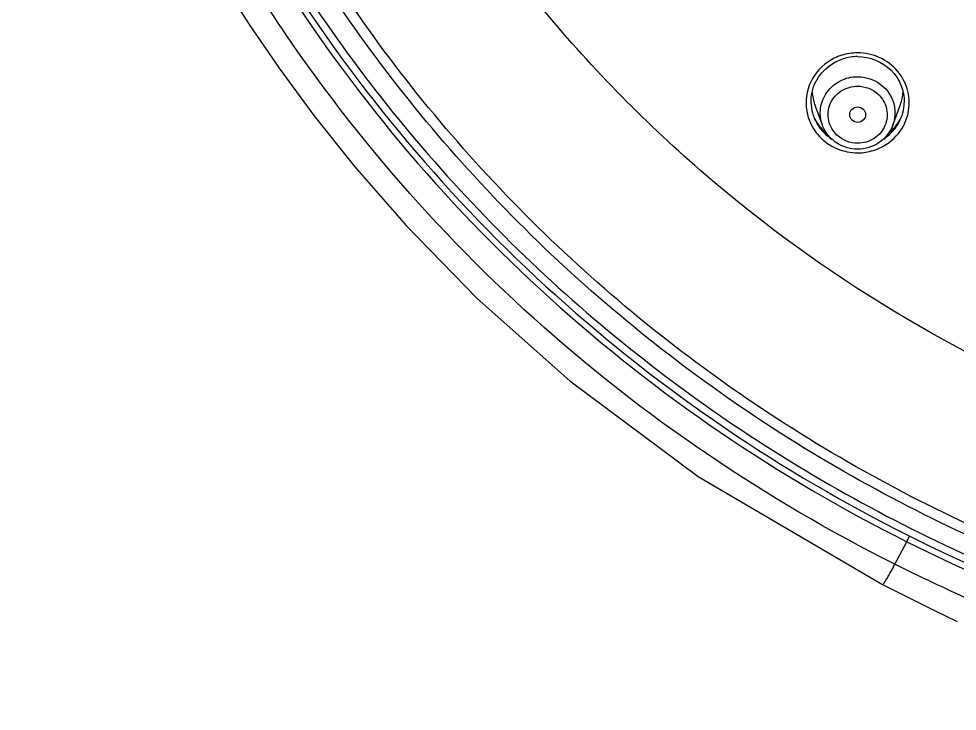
# Model space of a CAD drawing. Extents: x 1777 to 3131, y 3495 to 4487.
# Drawn here: x 2219.68 to 2255.37, y 4042.23 to 4068.55 of the extents above; entities that cross this region are included whole.
import ezdxf

# ---------------------------------------------------------------- set-up
doc = ezdxf.new("R2010")
doc.units = 0
doc.header["$LTSCALE"] = 30
doc.header["$MEASUREMENT"] = 0
for name, color, linetype in [('F3A55-R01_DXF_CONTINUOUS_LINE', 7, 'CONTINUOUS'), ('F3A55-R02_DXF_CONTINUOUS_LINE', 7, 'CONTINUOUS'), ('F3A55-R05_DXF_CONTINUOUS_LINE', 7, 'CONTINUOUS')]:
    doc.layers.add(name, color=color, linetype=linetype)

msp = doc.modelspace()

# ---------------------------------------------------------------- linework, layer by layer
at = {"layer": 'F3A55-R01_DXF_CONTINUOUS_LINE', "color": 9, "linetype": 'Continuous'}
msp.add_line((2253.003, 4047.818, 0), (2253.458, 4048.672, 0), dxfattribs=at)
at = {"layer": 'F3A55-R01_DXF_CONTINUOUS_LINE', "color": 7, "linetype": 'Continuous', "elevation": 0}
for points in [[(2220.923, 4084.676), (2221.137, 4083.951), (2221.384, 4083.151), (2221.663, 4082.294), (2221.97, 4081.395), (2222.305, 4080.468), (2222.669, 4079.51), (2223.069, 4078.512), (2223.511, 4077.465), (2224.001, 4076.365), (2224.545, 4075.21), (2225.151, 4073.992), (2225.829, 4072.706), (2226.594, 4071.342), (2227.46, 4069.89), (2228.448, 4068.339), (2229.583, 4066.676), (2230.91, 4064.871), (2232.459, 4062.928), (2234.413, 4060.69), (2237.119, 4057.92), (2240.639, 4054.785), (2245.519, 4051.146), (2252.528, 4047.051)], [(2252.528, 4047.051), (2253.248, 4046.691), (2254.462, 4046.088), (2255.374, 4045.634)]]:
    msp.add_lwpolyline(points, dxfattribs=at)
at = {"layer": 'F3A55-R01_DXF_CONTINUOUS_LINE', "color": 9, "linetype": 'Continuous'}
msp.add_arc((2281.198, 4104.242, 0), 61.869, 243.45547, 267.72469, dxfattribs=at)
for points, knots in [([(2220.685, 4101.175, 0), (2220.642, 4095.809, 0), (2222.107, 4084.978, 0), (2228.78, 4069.996, 0), (2239.394, 4057.348, 0), (2248.552, 4051.121, 0), (2253.458, 4048.672, 0)], [0, 0, 0, 0, 0.2476, 0.496346, 0.747064, 1, 1, 1, 1]), ([(2253.003, 4047.818, 0), (2248.054, 4050.294, 0), (2238.8, 4056.562, 0), (2228.052, 4069.299, 0), (2221.237, 4084.385, 0), (2219.691, 4095.306, 0), (2219.683, 4100.723, 0)], [0, 0, 0, 0, 0.252922, 0.503646, 0.752401, 1, 1, 1, 1]), ([(2220.883, 4100.761, 0), (2220.885, 4095.45, 0), (2222.411, 4084.744, 0), (2229.088, 4069.953, 0), (2239.627, 4057.47, 0), (2248.695, 4051.317, 0), (2253.549, 4048.894, 0)], [0, 0, 0, 0, 0.247597, 0.496354, 0.747078, 1, 1, 1, 1]), ([(2253.458, 4048.672, 0), (2253.481, 4048.716, 0), (2253.512, 4048.789, 0), (2253.549, 4048.864, 0), (2253.549, 4048.894, 0)], [0, 0, 0, 0, 0.624837, 1, 1, 1, 1]), ([(2253.458, 4048.672, 0), (2257.362, 4046.717, 0), (2265.637, 4043.656, 0), (2274.366, 4042.397, 0), (2278.743, 4042.228, 0)], [0, 0, 0, 0, 0.499179, 1, 1, 1, 1]), ([(2252.528, 4047.051, 0), (2252.553, 4047.036, 0), (2252.632, 4047.174, 0), (2252.726, 4047.301, 0), (2252.863, 4047.559, 0), (2252.955, 4047.728, 0), (2253.003, 4047.818, 0)], [0, 0, 0, 0, 0.096125, 0.347804, 0.66464, 1, 1, 1, 1])]:
    msp.add_open_spline(points, degree=3, knots=knots, dxfattribs=at)
msp.add_open_spline([(2255.879, 4046.449, 0), (2254.914, 4046.892, 0), (2253.952, 4047.342, 0), (2253.002, 4047.817, 0)], degree=3, dxfattribs=at)
at = {"layer": 'F3A55-R02_DXF_CONTINUOUS_LINE', "color": 9, "linetype": 'Continuous'}
for centre, radius, start, end in [((2251.586, 4065.238, 0), 2.02, 98.7151, 116.0871), ((2251.586, 4065.228, 0), 2.03, 90.0145, 98.682), ((2251.485, 4065.361, 0), 1.862, 185.2102, 202.5484), ((2251.675, 4065.367, 0), 1.876, 330.26, 347.5483), ((2251.505, 4065.372, 0), 1.885, 202.6166, 213.8624), ((2251.518, 4065.425, 0), 1.709, 200.4537, 216.88), ((2251.654, 4065.425, 0), 1.709, 323.1362, 339.5625), ((2251.519, 4065.381, 0), 1.902, 213.854, 219.8035), ((2251.664, 4065.374, 0), 1.888, 324.839, 330.2324), ((2251.562, 4065.467, 0), 1.77, 234.8788, 237.9224), ((2251.61, 4065.467, 0), 1.77, 302.0922, 305.1373), ((2251.586, 4065.486, 0), 2.03, 270.0145, 278.682), ((2251.586, 4065.476, 0), 2.02, 278.7151, 296.0871)]:
    msp.add_arc(centre, radius, start, end, dxfattribs=at)
at = {"layer": 'F3A55-R02_DXF_CONTINUOUS_LINE', "color": 7, "linetype": 'Continuous'}
for centre, radius, start, end in [((2251.588, 4065.271, 0), 1.844, 90.0545, 107.5744), ((2251.457, 4065.405, 0), 1.645, 181.4713, 184.8665), ((2251.484, 4065.408, 0), 1.671, 184.887, 198.4233), ((2251.688, 4065.408, 0), 1.671, 341.5932, 355.1287), ((2251.715, 4065.405, 0), 1.645, 355.1493, 358.537), ((2251.462, 4065.401, 0), 1.648, 198.4463, 200.3758), ((2251.498, 4065.541, 0), 1.731, 202.4826, 204.2406), ((2251.674, 4065.541, 0), 1.731, 335.7755, 337.534), ((2251.71, 4065.401, 0), 1.648, 339.6404, 341.5703), ((2251.518, 4065.551, 0), 1.752, 204.2668, 216.8864), ((2251.548, 4065.576, 0), 1.792, 216.9604, 230.4715), ((2251.624, 4065.576, 0), 1.792, 309.5446, 323.0558), ((2251.655, 4065.551, 0), 1.752, 323.1297, 335.7493)]:
    msp.add_arc(centre, radius, start, end, dxfattribs=at)
for points, knots in [([(2221.177, 4100.783, 0), (2221.177, 4097.082, 0), (2221.914, 4089.653, 0), (2225.185, 4078.938, 0), (2230.5, 4069.022, 0), (2237.661, 4060.27, 0), (2246.405, 4053, 0), (2256.413, 4047.473, 0), (2267.315, 4043.889, 0), (2274.923, 4042.88, 0), (2278.737, 4042.729, 0)], [0, 0, 0, 0, 0.123095, 0.24647, 0.370378, 0.494979, 0.620337, 0.746403, 0.873029, 1, 1, 1, 1]), ([(2251.586, 4067.115, 0), (2252.043, 4067.115, 0), (2252.987, 4066.753, 0), (2253.37, 4065.807, 0), (2253.359, 4065.363, 0)], [0, 0, 0, 0, 0.507035, 1, 1, 1, 1]), ([(2249.813, 4065.363, 0), (2249.807, 4065.633, 0), (2249.932, 4066.191, 0), (2250.308, 4066.62, 0), (2250.531, 4066.779, 0)], [0, 0, 0, 0, 0.496276, 1, 1, 1, 1])]:
    msp.add_open_spline(points, degree=3, knots=knots, dxfattribs=at)
at = {"layer": 'F3A55-R02_DXF_CONTINUOUS_LINE', "color": 9, "linetype": 'Continuous'}
for points, knots in [([(2278.392, 4043.414, 0), (2274.653, 4043.585, 0), (2267.2, 4044.617, 0), (2256.531, 4048.186, 0), (2246.744, 4053.645, 0), (2238.199, 4060.802, 0), (2231.203, 4069.399, 0), (2226.014, 4079.128, 0), (2222.822, 4089.631, 0), (2222.102, 4096.912, 0), (2222.102, 4100.539, 0)], [0, 0, 0, 0, 0.127002, 0.253651, 0.379731, 0.50509, 0.629684, 0.753576, 0.876929, 1, 1, 1, 1]), ([(2278.304, 4043.802, 0), (2274.597, 4043.978, 0), (2267.207, 4045.015, 0), (2256.631, 4048.569, 0), (2246.933, 4053.995, 0), (2238.465, 4061.101, 0), (2231.535, 4069.632, 0), (2226.395, 4079.283, 0), (2223.232, 4089.701, 0), (2222.52, 4096.922, 0), (2222.519, 4100.518, 0)], [0, 0, 0, 0, 0.127002, 0.25365, 0.379728, 0.505086, 0.629679, 0.753572, 0.876927, 1, 1, 1, 1]), ([(2278.209, 4049.685, 0), (2272.304, 4050.004, 0), (2260.554, 4052.568, 0), (2247.725, 4060.318, 0), (2239.485, 4068.691, 0), (2234.469, 4075.882, 0), (2230.764, 4083.78, 0), (2229.233, 4089.386, 0), (2228.716, 4092.223, 0)], [0, 0, 0, 0, 0.252822, 0.503795, 0.62874, 0.753024, 0.876724, 1, 1, 1, 1]), ([(2250.698, 4067.052, 0), (2250.359, 4066.885, 0), (2249.768, 4066.347, 0), (2249.597, 4065.562, 0), (2249.63, 4065.192, 0)], [0, 0, 0, 0, 0.503911, 1, 1, 1, 1]), ([(2253.506, 4064.962, 0), (2253.566, 4065.235, 0), (2253.559, 4065.82, 0), (2253.158, 4066.598, 0), (2252.456, 4067.132, 0), (2251.874, 4067.257, 0), (2251.586, 4067.257, 0)], [0, 0, 0, 0, 0.246406, 0.494418, 0.745837, 1, 1, 1, 1])]:
    msp.add_open_spline(points, degree=3, knots=knots, dxfattribs=at)
at = {"layer": 'F3A55-R02_DXF_CONTINUOUS_LINE', "color": 7, "linetype": 'Continuous'}
msp.add_open_spline([(2250.531, 4066.779, 0), (2250.683, 4066.888, 0), (2250.853, 4066.973, 0), (2251.031, 4067.029, 0)], degree=3, dxfattribs=at)
at = {"layer": 'F3A55-R02_DXF_CONTINUOUS_LINE', "color": 9, "linetype": 'Continuous'}
for points in [[(2250.058, 4064.164, 0), (2250.258, 4063.923, 0), (2250.526, 4063.729, 0), (2250.815, 4063.609, 0)], [(2250.151, 4064.399, 0), (2250.26, 4064.253, 0), (2250.395, 4064.124, 0), (2250.544, 4064.019, 0)], [(2252.474, 4063.662, 0), (2252.763, 4063.804, 0), (2253.023, 4064.024, 0), (2253.208, 4064.286, 0)], [(2252.629, 4064.019, 0), (2252.778, 4064.124, 0), (2252.912, 4064.254, 0), (2253.021, 4064.399, 0)], [(2250.815, 4063.609, 0), (2251.057, 4063.509, 0), (2251.324, 4063.456, 0), (2251.586, 4063.456, 0)]]:
    msp.add_open_spline(points, degree=3, dxfattribs=at)
at = {"layer": 'F3A55-R05_DXF_CONTINUOUS_LINE', "color": 7, "linetype": 'Continuous'}
for p, q in [((2250.248, 4064.509, 0), (2249.958, 4065.291, 0)), ((2252.924, 4064.509, 0), (2253.214, 4065.291, 0))]:
    msp.add_line(p, q, dxfattribs=at)
for centre, start, end in [((2251.494, 4065.86, 0), 183.1893, 200.3406), ((2251.677, 4065.86, 0), 339.6761, 356.8038)]:
    msp.add_arc(centre, 1.639, start, end, dxfattribs=at)
msp.add_ellipse((2251.587, 4064.908, 0), major_axis=(0.302, 0.006), ratio=0.968406, dxfattribs=at)
at = {"layer": 'F3A55-R05_DXF_CONTINUOUS_LINE', "color": 9, "linetype": 'Continuous'}
for points, knots in [([(2250.248, 4064.509, 0), (2250.173, 4064.713, 0), (2250.122, 4065.168, 0), (2250.381, 4065.801, 0), (2250.908, 4066.245, 0), (2251.361, 4066.351, 0), (2251.586, 4066.351, 0)], [0, 0, 0, 0, 0.246696, 0.494426, 0.745662, 1, 1, 1, 1]), ([(2251.586, 4066.351, 0), (2251.678, 4066.351, 0), (2252.041, 4066.318, 0), (2252.389, 4066.141, 0), (2252.585, 4065.954, 0)], [0, 0, 0, 0, 0.253569, 1, 1, 1, 1]), ([(2250.797, 4064.133, 0), (2250.644, 4064.28, 0), (2250.419, 4064.674, 0), (2250.487, 4065.348, 0), (2250.927, 4065.866, 0), (2251.369, 4065.993, 0), (2251.586, 4065.993, 0)], [0, 0, 0, 0, 0.248729, 0.495606, 0.74569, 1, 1, 1, 1]), ([(2252.585, 4065.954, 0), (2252.772, 4065.775, 0), (2253.051, 4065.3, 0), (2253.013, 4064.75, 0), (2252.924, 4064.509, 0)], [0, 0, 0, 0, 0.501967, 1, 1, 1, 1]), ([(2252.375, 4065.679, 0), (2252.529, 4065.533, 0), (2252.753, 4065.138, 0), (2252.685, 4064.464, 0), (2252.245, 4063.946, 0), (2251.804, 4063.819, 0), (2251.586, 4063.819, 0)], [0, 0, 0, 0, 0.248729, 0.495606, 0.74569, 1, 1, 1, 1])]:
    msp.add_open_spline(points, degree=3, knots=knots, dxfattribs=at)
for points in [[(2251.586, 4065.993, 0), (2251.869, 4065.993, 0), (2252.17, 4065.875, 0), (2252.375, 4065.679, 0)], [(2251.586, 4063.819, 0), (2251.303, 4063.819, 0), (2251.002, 4063.937, 0), (2250.797, 4064.133, 0)]]:
    msp.add_open_spline(points, degree=3, dxfattribs=at)
at = {"layer": 'F3A55-R05_DXF_CONTINUOUS_LINE', "color": 7, "linetype": 'Continuous'}
for points in [[(2250.456, 4064.139, 0), (2250.369, 4064.25, 0), (2250.298, 4064.376, 0), (2250.248, 4064.509, 0)], [(2250.768, 4063.847, 0), (2250.65, 4063.927, 0), (2250.544, 4064.027, 0), (2250.456, 4064.139, 0)], [(2251.586, 4063.594, 0), (2251.301, 4063.594, 0), (2251.004, 4063.685, 0), (2250.768, 4063.847, 0)]]:
    msp.add_open_spline(points, degree=3, dxfattribs=at)
msp.add_open_spline([(2252.924, 4064.509, 0), (2252.826, 4064.245, 0), (2252.451, 4063.767, 0), (2251.871, 4063.594, 0), (2251.586, 4063.594, 0)], degree=3, knots=[0, 0, 0, 0, 0.497254, 1, 1, 1, 1], dxfattribs=at)

doc.saveas('drawing.dxf')
